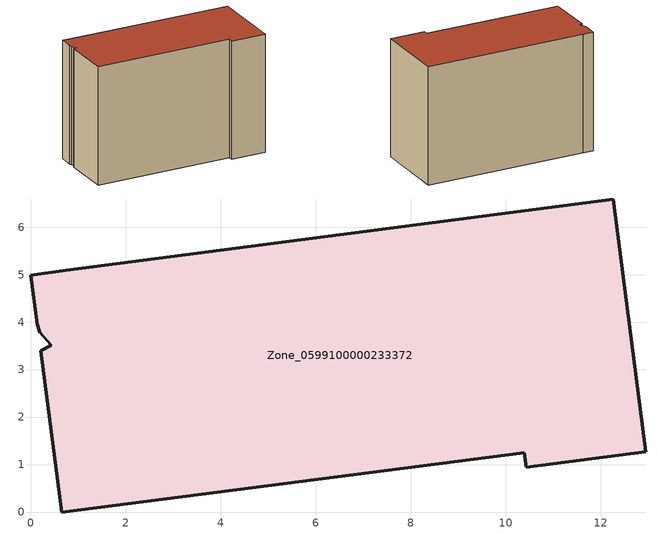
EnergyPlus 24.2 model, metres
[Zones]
Zone_0599100000233372
 floor ground (C_G): 0.13,3.96 0,4.98 0.75,5.09 12.27,6.59 12.95,1.27 10.43,0.94 10.39,1.25 0.65,0 0.21,3.4 0.43,3.51 0.18,3.79 z0
 wall outside (C_F): 0,4.98 0.13,3.96 0.18,3.79 0.43,3.51 0.21,3.4 0.65,0 10.39,1.25 10.43,0.94 12.95,1.27 12.27,6.59 0.75,5.09 0,4.98 z0:8.51
 roof outside (C_R): 0.18,3.79 0.43,3.51 0.21,3.4 0.65,0 10.39,1.25 10.43,0.94 12.95,1.27 12.27,6.59 0.75,5.09 0,4.98 0.13,3.96 z8.51
[BUILDING]
Pand.0599100000233372: North Axis=0; Terrain=City; Loads Convergence Tolerance Value=0.04; Temperature Convergence Tolerance Value=0.4; Solar Distribution=FullExterior; Maximum Number of Warmup Days=25; Minimum Number of Warmup Days=1
[Site:Location]
Rotterdam.The.Hague.AP_ZH_NLD Design_Conditions: Latitude=51.96; Longitude=4.45; Time Zone=1; Elevation=-4.5
[SITE:GROUNDTEMPERATURE:BUILDINGSURFACE]
18, 18, 18, 18, 18, 18, 18, 18, 18, 18, 18, 18
[MATERIAL] Thermal Absorptance=0.9; Solar Absorptance=0.7; Visible Absorptance=0.7
Name | Roughness | Thickness | Conductivity | Density | Specific Heat
G.TC.1992-2005 | MediumSmooth | 0.15 | 0.06 | 540 | 1210
F.TC.1992-2005 | Rough | 0.3 | 0.12 | 1920 | 840
R.TC.1992-2005 | MediumRough | 0.2 | 0.08 | 1500 | 1000
[CONSTRUCTION]
C_G: G.TC.1992-2005
C_F: F.TC.1992-2005
C_R: R.TC.1992-2005
[ZONE]
Zone_0599100000233372: Type=1; Multiplier=1; Ceiling Height=Autocalculate; Volume=Autocalculate; Floor Area=autocalculate; Part of Total Floor Area=Yes
[ZONEINFILTRATION:DESIGNFLOWRATE]
Infil_Zone_0599100000233372: Zone or ZoneList or Space or SpaceList=Zone_0599100000233372; Schedule=AlwaysOn; Design Flow Rate Calculation Method=Flow/Area; Flow Rate per Floor Area=0.0015; Constant Term Coefficient=1; Temperature Term Coefficient=0; Velocity Term Coefficient=0; Velocity Squared Term Coefficient=0
[HVACTEMPLATE:ZONE:IDEALLOADSAIRSYSTEM]
Zone_0599100000233372: Maximum Heating Supply Air Temperature=50; Minimum Cooling Supply Air Temperature=13; Maximum Heating Supply Air Humidity Ratio=0.0156; Minimum Cooling Supply Air Humidity Ratio=0.0077; Heating Limit=NoLimit; Cooling Limit=NoLimit; Dehumidification Control Type=ConstantSensibleHeatRatio; Cooling Sensible Heat Ratio=0.7; Dehumidification Setpoint=60; Humidification Control Type=None; Humidification Setpoint=30; Outdoor Air Method=None; Outdoor Air Flow Rate per Person=0.00944; Outdoor Air Flow Rate per Zone Floor Area=0; Outdoor Air Flow Rate per Zone=0; Demand Controlled Ventilation Type=None; Outdoor Air Economizer Type=NoEconomizer; Heat Recovery Type=None; Sensible Heat Recovery Effectiveness=0.7; Latent Heat Recovery Effectiveness=0.65
[ZONECONTROL:THERMOSTAT]
ThermostatControl_Zone_0599100000233372: Zone or ZoneList=Zone_0599100000233372; Control Type Schedule=DualSetpointControlType; Control 1=Thermostat_Zone_0599100000233372; Temperature Difference Between Cutout And Setpoint=0
[THERMOSTATSETPOINT:DUALSETPOINT]
Thermostat_Zone_0599100000233372: Heating Setpoint Temperature Schedule=HeatingSetpoint_Zone_0599100000233372; Cooling Setpoint Temperature Schedule=CoolingSetpoint_Zone_0599100000233372
[SCHEDULE:COMPACT]
HeatingSetpoint_Zone_0599100000233372: Through: 12/31, For: AllDays, Until: 24:00, 21
CoolingSetpoint_Zone_0599100000233372: Through: 12/31, For: AllDays, Until: 24:00, 24
DualSetpointControlType: Through: 12/31, For: AllDays, Until: 24:00, 4
AlwaysOn: Through: 12/31, For: AllDays, Until: 24:00, 1
